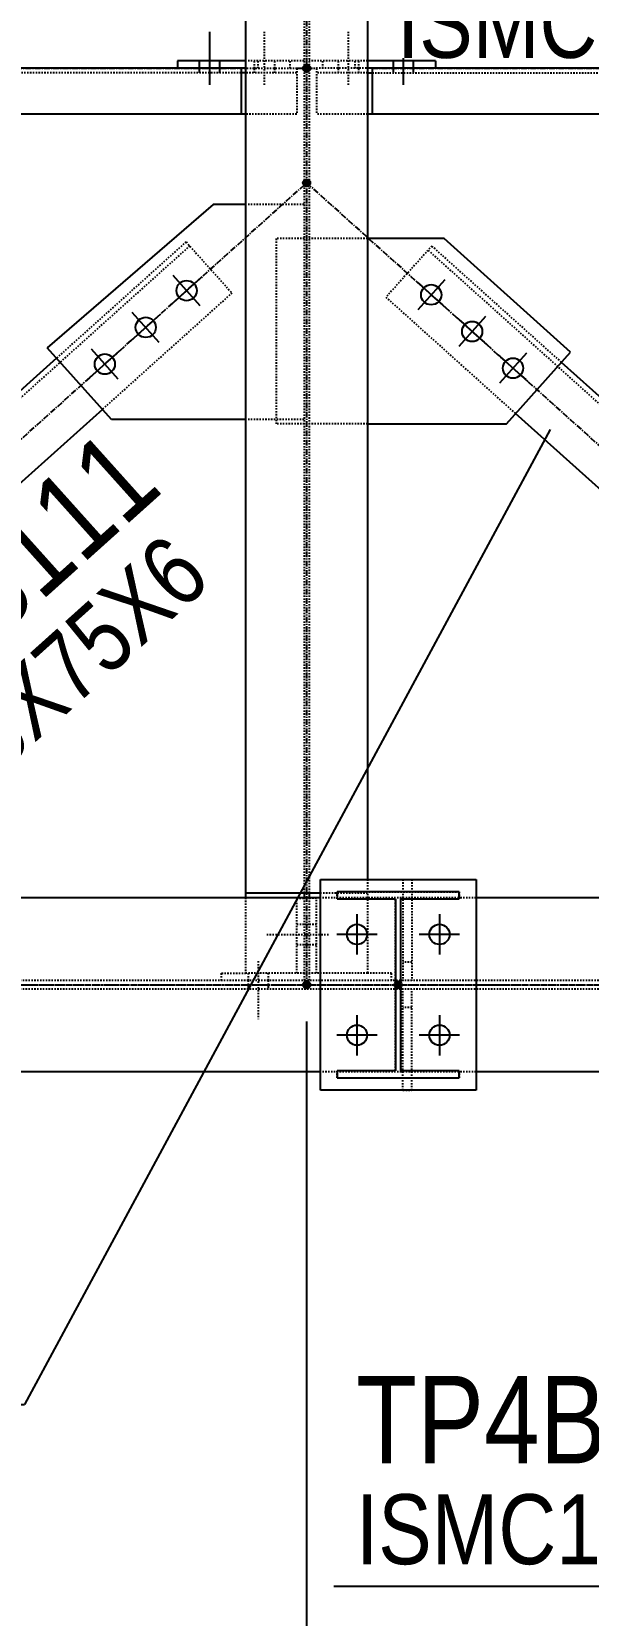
# Model space of a CAD drawing. Header units: millimetres. Extents: x 2102 to 21371, y 12217 to 26594.
# Drawn here: x 11632 to 12240, y 13633 to 15361 of the extents above; entities that cross this region are included whole.
import ezdxf

# ---------------------------------------------------------------- set-up
doc = ezdxf.new("R2010")
doc.units = ezdxf.units.MM
for name, pattern in [('CENTER', [12.7, 7.9375, -1.5875, 1.5875, -1.5875]), ('DXK_LINE_DOT2', [3.9198, 1.9599, -1.9599]), ('DXK_LINE_DOT5', [7.8785, 2.979, -0.9799, 0.9799, -0.9799, 0.9799, -0.9799])]:
    doc.linetypes.add(name, pattern=pattern)
for name, color, linetype in [('1', 7, 'Continuous'), ('2', 7, 'Continuous'), ('4', 7, 'Continuous'), ('6', 7, 'Continuous'), ('8', 7, 'Continuous')]:
    doc.layers.add(name, color=color, linetype=linetype)
doc.styles.add('Arial', font='arial.ttf', dxfattribs={"height": 0.2})
doc.styles.add('Arial Narrow', font='ARIALN.TTF', dxfattribs={"height": 0.2})

# ---------------------------------------------------------------- blocks, each defined once
blk = doc.blocks.new('GridLine-116860372-116905 - 114867')
at = {"layer": '2', "color": 7, "linetype": 'DXK_LINE_DOT5'}
blk.add_line((2535.4, 12570.8), (24512.1, 12570.8), dxfattribs=at)
blk = doc.blocks.new('Part-116860372-114923 - 114867')
at = {"layer": '1', "color": 6, "linetype": 'DXK_LINE_DOT2'}
for p, q in [((13931.8, 12689.6), (13719.3, 12689.6)), ((19818.1, 12576.7), (9958.1, 12576.7)), ((19818.1, 12565), (9958.1, 12565)), ((13931.8, 12452.1), (13719.3, 12452.1))]:
    blk.add_line(p, q, dxfattribs=at)
at = {"layer": '2', "color": 2, "linetype": 'Continuous'}
for p, q in [((13719.3, 12689.6), (12931.8, 12689.6)), ((14781.8, 12689.6), (13931.8, 12689.6)), ((13719.3, 12452.1), (12931.8, 12452.1)), ((14781.8, 12452.1), (13931.8, 12452.1))]:
    blk.add_line(p, q, dxfattribs=at)
at = {"layer": '4', "color": 4, "linetype": 'CENTER'}
blk.add_line((9575.6, 12570.8), (20200.6, 12570.8), dxfattribs=at)
blk = doc.blocks.new('Part-116860372-114925 - 114867')
at = {"layer": '4', "linetype": 'Continuous'}
blk.add_hatch(color=4, dxfattribs=at).paths.add_polyline_path([(13825.6, 12565.8, -1), (13825.6, 12575.8, -1)])
at = {"layer": '1', "color": 6, "linetype": 'DXK_LINE_DOT2'}
for p, q in [((13742.3, 12688.1), (13742.3, 12697.8)), ((13742.3, 12697.8), (13908.8, 12697.8)), ((13822, 12688.1), (13742.3, 12688.1)), ((13822, 12453.6), (13822, 12688.1)), ((13829.2, 12453.6), (13829.2, 12688.1)), ((13829.2, 12688.1), (13908.8, 12688.1)), ((13908.8, 12697.8), (13908.8, 12688.1)), ((13742.3, 12443.8), (13742.3, 12453.6)), ((13822, 12453.6), (13742.3, 12453.6)), ((13742.3, 12443.8), (13908.8, 12443.8)), ((13908.8, 12453.6), (13829.2, 12453.6)), ((13908.8, 12453.6), (13908.8, 12443.8))]:
    blk.add_line(p, q, dxfattribs=at)
at = {"layer": '2', "color": 2, "linetype": 'Continuous'}
for p, q in [((13742.3, 12697.8), (13742.3, 12697.8)), ((13908.8, 12697.8), (13742.3, 12697.8)), ((13742.3, 12697.8), (13742.3, 12688.1)), ((13742.3, 12688.1), (13742.3, 12688.1)), ((13742.3, 12688.1), (13822, 12688.1)), ((13822, 12688.1), (13822, 12688.1)), ((13822, 12688.1), (13822, 12453.6)), ((13829.2, 12688.1), (13829.2, 12688.1)), ((13829.2, 12453.6), (13829.2, 12688.1)), ((13829.2, 12688.1), (13908.8, 12688.1)), ((13908.8, 12697.8), (13908.8, 12697.8)), ((13908.8, 12688.1), (13908.8, 12697.8)), ((13908.8, 12688.1), (13908.8, 12688.1)), ((13742.3, 12453.6), (13742.3, 12453.6)), ((13822, 12453.6), (13742.3, 12453.6)), ((13742.3, 12453.6), (13742.3, 12443.8)), ((13742.3, 12443.8), (13742.3, 12443.8)), ((13742.3, 12443.8), (13908.8, 12443.8)), ((13822, 12453.6), (13822, 12453.6)), ((13829.2, 12453.6), (13829.2, 12453.6)), ((13908.8, 12453.6), (13829.2, 12453.6)), ((13908.8, 12453.6), (13908.8, 12453.6)), ((13908.8, 12443.8), (13908.8, 12453.6)), ((13908.8, 12443.8), (13908.8, 12443.8))]:
    blk.add_line(p, q, dxfattribs=at)
at = {"layer": '4', "color": 4, "linetype": 'CENTER'}
blk.add_line((13825.6, 12570.8), (13825.6, 12570.8), dxfattribs=at)
at = {"layer": '4', "color": 4, "linetype": 'Continuous'}
blk.add_circle((13825.6, 12570.8), 5, dxfattribs=at)
blk = doc.blocks.new('Part-116860372-114993 - 114867')
at = {"layer": '4', "linetype": 'Continuous'}
blk.add_hatch(color=4, dxfattribs=at).paths.add_polyline_path([(13700.6, 12565.8, -1), (13700.6, 12575.8, -1)])
at = {"layer": '1', "color": 6, "linetype": 'DXK_LINE_DOT2'}
for p, q in [((13697, 15171.5), (13697, 12695.8)), ((13704.1, 15171.5), (13704.1, 12695.8)), ((13783.8, 12714.6), (13783.8, 12586.7)), ((13617.3, 12689.6), (13617.3, 12586.7)), ((13697, 12689.6), (13697, 12586.7)), ((13704.1, 12689.6), (13704.1, 12586.7)), ((13783.8, 12695.8), (13719.3, 12695.8)), ((13783.8, 12586.7), (13617.3, 12586.7))]:
    blk.add_line(p, q, dxfattribs=at)
at = {"layer": '2', "color": 2, "linetype": 'Continuous'}
for p, q in [((13617.3, 15177.7), (13617.3, 12689.6)), ((13783.8, 15177.7), (13783.8, 12714.6)), ((13719.3, 12695.8), (13617.3, 12695.8)), ((13697, 12695.8), (13697, 12689.6)), ((13704.1, 12695.8), (13704.1, 12689.6))]:
    blk.add_line(p, q, dxfattribs=at)
at = {"layer": '4', "color": 4, "linetype": 'CENTER'}
blk.add_line((13700.6, 15320.8), (13700.6, 12570.8), dxfattribs=at)
at = {"layer": '4', "color": 4, "linetype": 'Continuous'}
blk.add_circle((13700.6, 12570.8), 5, dxfattribs=at)
blk = doc.blocks.new('Part-116860372-115021 - 114867')
at = {"layer": '4', "linetype": 'Continuous'}
for points in [[(12325.6, 13815.8, -1), (12325.6, 13825.8, -1)], [(13700.6, 13815.8, -1), (13700.6, 13825.8, -1)]]:
    blk.add_hatch(color=4, dxfattribs=at).paths.add_polyline_path(points)
at = {"layer": '1', "color": 6, "linetype": 'DXK_LINE_DOT2'}
for p, q in [((12339.1, 13820.8), (12339.1, 13758.3)), ((12415.1, 13820.8), (12339.1, 13820.8)), ((12408.8, 13814.6), (12339.1, 13814.6)), ((13611.1, 13814.6), (12415.1, 13814.6)), ((13611.1, 13820.8), (13687, 13820.8)), ((13687, 13814.6), (13617.3, 13814.6)), ((13687, 13820.8), (13687, 13758.3)), ((12408.8, 13758.3), (12339.1, 13758.3)), ((13687, 13758.3), (13617.3, 13758.3))]:
    blk.add_line(p, q, dxfattribs=at)
at = {"layer": '2', "color": 2, "linetype": 'Continuous'}
for p, q in [((12415.1, 13814.6), (12408.8, 13814.6)), ((13611.1, 13820.8), (12415.1, 13820.8)), ((12415.1, 13758.3), (12415.1, 13820.8)), ((13611.1, 13820.8), (13611.1, 13758.3)), ((13617.3, 13814.6), (13611.1, 13814.6)), ((13617.3, 13758.3), (12408.8, 13758.3))]:
    blk.add_line(p, q, dxfattribs=at)
at = {"layer": '4', "color": 4, "linetype": 'CENTER'}
for p, q in [((12325.6, 13820.8), (12339.1, 13820.8)), ((12415.1, 13820.8), (13611.1, 13820.8)), ((13687, 13820.8), (13700.6, 13820.8))]:
    blk.add_line(p, q, dxfattribs=at)
at = {"layer": '4', "color": 4, "linetype": 'Continuous'}
for centre in [(12325.6, 13820.8), (13700.6, 13820.8)]:
    blk.add_circle(centre, 5, dxfattribs=at)
blk = doc.blocks.new('Part-116860372-115022 - 114867')
at = {"layer": '4', "linetype": 'Continuous'}
for points in [[(13700.6, 13815.8, -1), (13700.6, 13825.8, -1)], [(15075.6, 13815.8, -1), (15075.6, 13825.8, -1)]]:
    blk.add_hatch(color=4, dxfattribs=at).paths.add_polyline_path(points)
at = {"layer": '1', "color": 6, "linetype": 'DXK_LINE_DOT2'}
for p, q in [((13714.1, 13820.8), (13714.1, 13758.3)), ((13790.1, 13820.8), (13714.1, 13820.8)), ((13783.8, 13814.6), (13714.1, 13814.6)), ((13790.1, 13814.6), (14986.1, 13814.6)), ((14775.6, 13820.8), (14613.1, 13820.8)), ((15062, 13820.8), (14986.1, 13820.8)), ((15062, 13814.6), (14992.3, 13814.6)), ((15062, 13758.3), (15062, 13820.8)), ((13783.8, 13758.3), (13714.1, 13758.3)), ((14775.6, 13758.3), (14613.1, 13758.3)), ((15062, 13758.3), (14986.1, 13758.3))]:
    blk.add_line(p, q, dxfattribs=at)
at = {"layer": '2', "color": 2, "linetype": 'Continuous'}
for p, q in [((13783.8, 13814.6), (13790.1, 13814.6)), ((14613.1, 13820.8), (13790.1, 13820.8)), ((13790.1, 13820.8), (13790.1, 13758.3)), ((14986.1, 13820.8), (14775.6, 13820.8)), ((14986.1, 13820.8), (14986.1, 13758.3)), ((14992.3, 13814.6), (14986.1, 13814.6)), ((14613.1, 13758.3), (13783.8, 13758.3)), ((14992.3, 13758.3), (14775.6, 13758.3))]:
    blk.add_line(p, q, dxfattribs=at)
at = {"layer": '4', "color": 4, "linetype": 'CENTER'}
for p, q in [((13700.6, 13820.8), (13714.1, 13820.8)), ((13790.1, 13820.8), (14613.1, 13820.8)), ((14775.6, 13820.8), (14986.1, 13820.8)), ((15062, 13820.8), (15075.6, 13820.8))]:
    blk.add_line(p, q, dxfattribs=at)
at = {"layer": '4', "color": 4, "linetype": 'Continuous'}
for centre in [(13700.6, 13820.8), (15075.6, 13820.8)]:
    blk.add_circle(centre, 5, dxfattribs=at)
blk = doc.blocks.new('Part-116860372-115068 - 114867')
at = {"layer": '4', "linetype": 'Continuous'}
for points in [[(13700.6, 13659.6, -1), (13700.6, 13669.6, -1)], [(12481.8, 12565.8, -1), (12481.8, 12575.8, -1)]]:
    blk.add_hatch(color=4, dxfattribs=at).paths.add_polyline_path(points)
at = {"layer": '1', "color": 6, "linetype": 'DXK_LINE_DOT2'}
for p, q in [((13541, 13578.5), (12642.9, 12772.5)), ((13536, 13584), (13359.2, 13425.4)), ((13536, 13584), (13598.6, 13514.3)), ((13598.6, 13514.3), (13421.8, 13355.6)), ((12637.9, 12778.1), (12814.7, 12936.7)), ((12877.3, 12867), (12700.5, 12708.3)), ((12700.5, 12708.3), (12637.9, 12778.1))]:
    blk.add_line(p, q, dxfattribs=at)
at = {"layer": '2', "color": 2, "linetype": 'Continuous'}
for p, q in [((13359.2, 13425.4), (12814.7, 12936.7)), ((13421.8, 13355.6), (12877.3, 12867))]:
    blk.add_line(p, q, dxfattribs=at)
at = {"layer": '4', "color": 4, "linetype": 'CENTER'}
blk.add_line((12481.8, 12570.8), (13700.6, 13664.6), dxfattribs=at)
at = {"layer": '4', "color": 4, "linetype": 'Continuous'}
for centre in [(13700.6, 13664.6), (12481.8, 12570.8)]:
    blk.add_circle(centre, 5, dxfattribs=at)
blk = doc.blocks.new('Part-116860372-115069 - 114867')
at = {"layer": '4', "linetype": 'Continuous'}
for points in [[(13700.6, 13659.6, -1), (13700.6, 13669.6, -1)], [(14919.3, 12565.8, -1), (14919.3, 12575.8, -1)]]:
    blk.add_hatch(color=4, dxfattribs=at).paths.add_polyline_path(points)
at = {"layer": '1', "color": 6, "linetype": 'DXK_LINE_DOT2'}
for p, q in [((13871.4, 13578.4), (13808.8, 13508.7)), ((14758.2, 12772.5), (13866.4, 13572.8)), ((13871.4, 13578.4), (14048.2, 13419.8)), ((13985.6, 13350), (13808.8, 13508.7)), ((14763.2, 12778.1), (14586.5, 12936.7)), ((14700.6, 12708.3), (14523.8, 12867)), ((14763.2, 12778.1), (14700.6, 12708.3))]:
    blk.add_line(p, q, dxfattribs=at)
at = {"layer": '2', "color": 2, "linetype": 'Continuous'}
for p, q in [((14586.5, 12936.7), (14048.2, 13419.8)), ((14523.8, 12867), (13985.6, 13350))]:
    blk.add_line(p, q, dxfattribs=at)
at = {"layer": '4', "color": 4, "linetype": 'CENTER'}
blk.add_line((13700.6, 13664.6), (14919.3, 12570.8), dxfattribs=at)
at = {"layer": '4', "color": 4, "linetype": 'Continuous'}
for centre in [(13700.6, 13664.6), (14919.3, 12570.8)]:
    blk.add_circle(centre, 5, dxfattribs=at)
blk = doc.blocks.new('Part-116860372-115223 - 114867')
at = {"layer": '1', "color": 6, "linetype": 'DXK_LINE_DOT2'}
for p, q in [((13714.1, 12689.2), (13704.1, 12689.2)), ((13714.1, 12586.7), (13714.1, 12689.2)), ((13704.1, 12586.7), (13704.1, 12576.7)), ((13816.6, 12586.7), (13783.8, 12586.7)), ((13816.6, 12576.7), (13816.6, 12586.7))]:
    blk.add_line(p, q, dxfattribs=at)
blk = doc.blocks.new('Part-116860372-115222 - 114867')
at = {"layer": '1', "color": 6, "linetype": 'DXK_LINE_DOT2'}
for p, q in [((13687, 12586.7), (13687, 12689.2)), ((13687, 12689.2), (13697, 12689.2)), ((13584.5, 12576.7), (13584.5, 12586.7)), ((13584.5, 12586.7), (13617.3, 12586.7)), ((13697, 12586.7), (13697, 12576.7))]:
    blk.add_line(p, q, dxfattribs=at)
blk = doc.blocks.new('Bolt-116860372-115224 - 114867')
at = {"layer": '1', "color": 1, "linetype": 'DXK_LINE_DOT2'}
for p, q in [((13730.4, 12639.2), (13645.4, 12639.2)), ((13697, 12653), (13687, 12653)), ((13704.1, 12653), (13697, 12653)), ((13714.1, 12653), (13704.1, 12653)), ((13697, 12625.5), (13687, 12625.5)), ((13704.1, 12625.5), (13697, 12625.5)), ((13714.1, 12625.5), (13704.1, 12625.5))]:
    blk.add_line(p, q, dxfattribs=at)
blk = doc.blocks.new('Part-116860372-150366 - 114867')
at = {"layer": '1', "color": 6, "linetype": 'DXK_LINE_DOT2'}
for p, q in [((13831.8, 12427.1), (13831.8, 12565)), ((13844.3, 12427.1), (13844.3, 12565)), ((13844.3, 12540), (13831.8, 12540)), ((13831.8, 12427.1), (13844.3, 12427.1))]:
    blk.add_line(p, q, dxfattribs=at)
blk = doc.blocks.new('Part-116860372-116130 - 114867')
at = {"layer": '1', "color": 6, "linetype": 'DXK_LINE_DOT2'}
for p, q in [((13658.8, 13588.5), (13658.8, 13336.1)), ((13783.8, 13588.5), (13658.8, 13588.5)), ((13783.8, 13336.1), (13658.8, 13336.1))]:
    blk.add_line(p, q, dxfattribs=at)
at = {"layer": '2', "color": 2, "linetype": 'Continuous'}
for p, q in [((13888.2, 13588.5), (13783.8, 13588.5)), ((14060.7, 13433.8), (13888.2, 13588.5)), ((13973.1, 13336.1), (14060.7, 13433.8)), ((13783.8, 13336.1), (13973.1, 13336.1))]:
    blk.add_line(p, q, dxfattribs=at)
blk = doc.blocks.new('Bolt-116860372-115283 - 114867')
at = {"layer": '1', "color": 1, "linetype": 'DXK_LINE_DOT2'}
for p, q in [((13634.5, 12603), (13634.5, 12524.2)), ((13620.8, 12586.7), (13620.8, 12576.7)), ((13620.8, 12576.7), (13620.8, 12565)), ((13648.3, 12586.7), (13648.3, 12576.7)), ((13648.3, 12576.7), (13648.3, 12565))]:
    blk.add_line(p, q, dxfattribs=at)
blk = doc.blocks.new('Part-116860372-115647 - 114867')
at = {"layer": '1', "color": 6, "linetype": 'DXK_LINE_DOT2'}
for p, q in [((13783.8, 13830.8), (13704.1, 13830.8)), ((13722.9, 13820.8), (13722.9, 13830.8)), ((13766.6, 13820.8), (13766.6, 13830.8))]:
    blk.add_line(p, q, dxfattribs=at)
at = {"layer": '2', "color": 2, "linetype": 'Continuous'}
for p, q in [((13876.6, 13830.8), (13783.8, 13830.8)), ((13876.6, 13830.8), (13876.6, 13820.8)), ((13790.1, 13820.8), (13783.8, 13820.8))]:
    blk.add_line(p, q, dxfattribs=at)
blk = doc.blocks.new('Part-116860372-115648 - 114867')
at = {"layer": '1', "color": 6, "linetype": 'DXK_LINE_DOT2'}
for p, q in [((13697, 13830.8), (13617.3, 13830.8)), ((13634.5, 13820.8), (13634.5, 13830.8)), ((13678.3, 13820.8), (13678.3, 13830.8))]:
    blk.add_line(p, q, dxfattribs=at)
at = {"layer": '2', "color": 2, "linetype": 'Continuous'}
for p, q in [((13617.3, 13830.8), (13524.5, 13830.8)), ((13524.5, 13830.8), (13524.5, 13820.8)), ((13617.3, 13820.8), (13611.1, 13820.8))]:
    blk.add_line(p, q, dxfattribs=at)
blk = doc.blocks.new('Bolt-116860372-115649 - 114867')
at = {"layer": '1', "color": 1, "linetype": 'DXK_LINE_DOT2'}
for p, q in [((13643.3, 13798.3), (13643.3, 13870.8)), ((13629.5, 13820.8), (13629.5, 13830.8)), ((13657, 13820.8), (13657, 13830.8)), ((13629.5, 13814.6), (13629.5, 13820.8)), ((13657, 13814.6), (13657, 13820.8))]:
    blk.add_line(p, q, dxfattribs=at)
at = {"layer": '2', "color": 1, "linetype": 'Continuous'}
for p, q in [((13568.3, 13798.3), (13568.3, 13870.8)), ((13554.5, 13820.8), (13554.5, 13830.8)), ((13582, 13820.8), (13582, 13830.8)), ((13554.5, 13814.6), (13554.5, 13820.8)), ((13582, 13814.6), (13582, 13820.8))]:
    blk.add_line(p, q, dxfattribs=at)
blk = doc.blocks.new('Bolt-116860372-115650 - 114867')
at = {"layer": '1', "color": 1, "linetype": 'DXK_LINE_DOT2'}
for p, q in [((13757.9, 13798.3), (13757.9, 13870.8)), ((13744.1, 13820.8), (13744.1, 13830.8)), ((13771.6, 13820.8), (13771.6, 13830.8)), ((13744.1, 13814.6), (13744.1, 13820.8)), ((13771.6, 13814.6), (13771.6, 13820.8))]:
    blk.add_line(p, q, dxfattribs=at)
at = {"layer": '2', "color": 1, "linetype": 'Continuous'}
for p, q in [((13832.9, 13798.3), (13832.9, 13870.8)), ((13819.1, 13820.8), (13819.1, 13830.8)), ((13846.6, 13820.8), (13846.6, 13830.8)), ((13819.1, 13814.6), (13819.1, 13820.8)), ((13846.6, 13814.6), (13846.6, 13820.8))]:
    blk.add_line(p, q, dxfattribs=at)
blk = doc.blocks.new('Part-116860372-116127 - 114867')
at = {"layer": '1', "color": 6, "linetype": 'DXK_LINE_DOT2'}
for p, q in [((13697, 13635.2), (13617.3, 13635.2)), ((13697, 13341.7), (13617.3, 13341.7))]:
    blk.add_line(p, q, dxfattribs=at)
at = {"layer": '2', "color": 2, "linetype": 'Continuous'}
for p, q in [((13573.2, 13635.2), (13346.7, 13439.4)), ((13617.3, 13635.2), (13573.2, 13635.2)), ((13434.3, 13341.7), (13346.7, 13439.4)), ((13617.3, 13341.7), (13434.3, 13341.7))]:
    blk.add_line(p, q, dxfattribs=at)
blk = doc.blocks.new('Bolt-116860372-116128 - 114867')
at = {"layer": '2', "color": 1, "linetype": 'Continuous'}
for p, q in [((13516.3, 13499.2), (13557.3, 13536)), ((13555.2, 13497.1), (13518.4, 13538.1)), ((13460.5, 13449.1), (13501.4, 13485.9)), ((13499.3, 13447), (13462.6, 13488)), ((13404.7, 13399), (13445.6, 13435.8)), ((13443.5, 13397), (13406.8, 13437.9))]:
    blk.add_line(p, q, dxfattribs=at)
for centre in [(13536.8, 13517.6), (13481, 13467.5), (13425.2, 13417.4)]:
    blk.add_circle(centre, 13.8, dxfattribs=at)
blk = doc.blocks.new('Bolt-116860372-116131 - 114867')
at = {"layer": '2', "color": 1, "linetype": 'Continuous'}
for p, q in [((13891.1, 13493.6), (13850.1, 13530.4)), ((13889, 13532.5), (13852.2, 13491.5)), ((13946.9, 13443.5), (13906, 13480.3)), ((13944.8, 13482.4), (13908.1, 13441.4)), ((14002.7, 13393.4), (13961.8, 13430.2)), ((14000.6, 13432.3), (13963.9, 13391.3))]:
    blk.add_line(p, q, dxfattribs=at)
for centre in [(13870.6, 13512), (13926.4, 13461.9), (13982.2, 13411.8)]:
    blk.add_circle(centre, 13.8, dxfattribs=at)
blk = doc.blocks.new('Part-116860372-150367 - 114867')
at = {"layer": '1', "color": 6, "linetype": 'DXK_LINE_DOT2'}
for p, q in [((13831.8, 12714.6), (13831.8, 12576.7)), ((13831.8, 12714.6), (13844.3, 12714.6)), ((13844.3, 12714.6), (13844.3, 12576.7)), ((13844.3, 12601.7), (13831.8, 12601.7))]:
    blk.add_line(p, q, dxfattribs=at)
blk = doc.blocks.new('Part-116860372-116866 - 114867')
at = {"layer": '2', "color": 2, "linetype": 'Continuous'}
for p, q in [((13719.3, 12714.6), (13931.8, 12714.6)), ((13719.3, 12427.1), (13719.3, 12714.6)), ((13931.8, 12714.6), (13931.8, 12427.1)), ((13931.8, 12427.1), (13719.3, 12427.1))]:
    blk.add_line(p, q, dxfattribs=at)
blk = doc.blocks.new('Bolt-116860372-116867 - 114867')
at = {"layer": '2', "color": 1, "linetype": 'Continuous'}
for p, q in [((13769.3, 12667.1), (13769.3, 12612.1)), ((13881.8, 12667.1), (13881.8, 12612.1)), ((13796.8, 12639.6), (13741.8, 12639.6)), ((13909.3, 12639.6), (13854.3, 12639.6)), ((13769.3, 12529.6), (13769.3, 12474.6)), ((13881.8, 12529.6), (13881.8, 12474.6)), ((13796.8, 12502.1), (13741.8, 12502.1)), ((13909.3, 12502.1), (13854.3, 12502.1))]:
    blk.add_line(p, q, dxfattribs=at)
for centre in [(13769.3, 12639.6), (13881.8, 12639.6), (13769.3, 12502.1), (13881.8, 12502.1)]:
    blk.add_circle(centre, 13.8, dxfattribs=at)
blk = doc.blocks.new('StraightDimension-116860372-125382 - 114867')
at = {"layer": '6', "color": 3, "linetype": 'Continuous'}
for p, q in [((12325.6, 12520.8), (12325.6, 11044.4)), ((13700.6, 12520.8), (13700.6, 11044.4)), ((12355.6, 11194.4), (12295.6, 11134.4)), ((13670.6, 11134.4), (13730.6, 11194.4)), ((12325.6, 11164.4), (13700.6, 11164.4))]:
    blk.add_line(p, q, dxfattribs=at)
at = {"color": 0}
blk.add_wipeout([(13265.4, 11179.4), (13265.4, 11389.4), (12760.7, 11389.4), (12760.7, 11179.4)], dxfattribs=at).dxf.layer = '6'
at = {"layer": '6', "color": 7, "style": 'Arial'}
blk.add_text('1100', height=143.26, dxfattribs=at).set_placement((12790.7, 11209.4))
blk = doc.blocks.new('StraightDimension-116860372-125381 - 114867')
at = {"layer": '6', "color": 3, "linetype": 'Continuous'}
for p, q in [((13700.6, 12520.8), (13700.6, 11044.4)), ((14694.3, 12520.8), (14694.3, 11044.4)), ((13730.6, 11194.4), (13670.6, 11134.4)), ((14664.3, 11134.4), (14724.3, 11194.4)), ((13700.6, 11164.4), (14694.3, 11164.4))]:
    blk.add_line(p, q, dxfattribs=at)
at = {"color": 0}
blk.add_wipeout([(14394.2, 11179.4), (14394.2, 11389.4), (14000.7, 11389.4), (14000.7, 11179.4)], dxfattribs=at).dxf.layer = '6'
at = {"layer": '6', "color": 7, "style": 'Arial'}
blk.add_text('795', height=143.26, dxfattribs=at).set_placement((14030.7, 11209.4))
blk = doc.blocks.new('Mark-116860372-129841 - 114867')
at = {"layer": '8', "color": 7, "linetype": 'Continuous'}
for p in [(14033.1, 13328.1), (12593.3, 11998.3)]:
    blk.add_line(p, (13315.5, 11998.3), dxfattribs=at)
at = {"color": 0}
for points in [[(13285.5, 12165.8), (13285.5, 12290.8), (12623.3, 12290.8), (12623.3, 12165.8)], [(13250.6, 12028.3), (13250.6, 12128.3), (12623.3, 12128.3), (12623.3, 12028.3)]]:
    blk.add_wipeout(points, dxfattribs=at).dxf.layer = '8'
for points in [[(13285.5, 12165.8), (13285.5, 12290.8), (12623.3, 12290.8), (12623.3, 12165.8)], [(13250.6, 12028.3), (13250.6, 12128.3), (12623.3, 12128.3), (12623.3, 12028.3)]]:
    blk.add_wipeout(points, dxfattribs=at).dxf.layer = '8'
at = {"layer": '8', "color": 7, "style": 'Arial Narrow'}
for s, height, p in [('TP4PB137', 119.3, (12623.3, 12165.8)), ('ISA75X75X6', 95.44, (12623.3, 12028.3))]:
    blk.add_text(s, height=height, dxfattribs=at).set_placement(p)
blk = doc.blocks.new('Mark-116860372-129848 - 114867')
at = {"layer": '8', "color": 7, "linetype": 'Continuous'}
for p in [(14694.3, 13182), (13737.9, 11750.6)]:
    blk.add_line(p, (14483, 11750.6), dxfattribs=at)
at = {"color": 0}
for points in [[(14453, 11918.1), (14453, 12043.1), (13767.9, 12043.1), (13767.9, 11918.1)], [(14224.6, 11780.6), (14224.6, 11880.6), (13767.9, 11880.6), (13767.9, 11780.6)]]:
    blk.add_wipeout(points, dxfattribs=at).dxf.layer = '8'
for points in [[(14453, 11918.1), (14453, 12043.1), (13767.9, 12043.1), (13767.9, 11918.1)], [(14224.6, 11780.6), (14224.6, 11880.6), (13767.9, 11880.6), (13767.9, 11780.6)]]:
    blk.add_wipeout(points, dxfattribs=at).dxf.layer = '8'
at = {"layer": '8', "color": 7, "style": 'Arial Narrow'}
for s, height, p in [('TP4BM146', 119.3, (13767.9, 11918.1)), ('ISMC100', 95.44, (13767.9, 11780.6))]:
    blk.add_text(s, height=height, dxfattribs=at).set_placement(p)
blk = doc.blocks.new('Mark-116860372-129788 - 114867')
at = {"color": 0}
for points in [[(14509, 13972.6), (14509, 14097.6), (13823.9, 14097.6), (13823.9, 13972.6)], [(14280.7, 13835.1), (14280.7, 13935.1), (13823.9, 13935.1), (13823.9, 13835.1)]]:
    blk.add_wipeout(points, dxfattribs=at).dxf.layer = '8'
for points in [[(14509, 13972.6), (14509, 14097.6), (13823.9, 14097.6), (13823.9, 13972.6)], [(14280.7, 13835.1), (14280.7, 13935.1), (13823.9, 13935.1), (13823.9, 13835.1)]]:
    blk.add_wipeout(points, dxfattribs=at).dxf.layer = '8'
at = {"layer": '8', "color": 7, "style": 'Arial Narrow'}
for s, height, p in [('TP4BM142', 119.3, (13823.9, 13972.6)), ('ISMC100', 95.44, (13823.9, 13835.1))]:
    blk.add_text(s, height=height, dxfattribs=at).set_placement(p)
blk = doc.blocks.new('Mark-116860372-129838 - 114867')
at = {"color": 0}
blk.add_wipeout([(13507.9, 13245.9), (13424.4, 13338.9), (12931.6, 12896.6), (13015.1, 12803.5)], dxfattribs=at).dxf.layer = '8'
blk.add_wipeout([(13507.9, 13245.9), (13424.4, 13338.9), (12931.6, 12896.6), (13015.1, 12803.5)], dxfattribs=at).dxf.layer = '8'
blk.add_wipeout([(13573.8, 13120.2), (13507, 13194.6), (13040.1, 12775.6), (13106.9, 12701.2)], dxfattribs=at).dxf.layer = '8'
blk.add_wipeout([(13573.8, 13120.2), (13507, 13194.6), (13040.1, 12775.6), (13106.9, 12701.2)], dxfattribs=at).dxf.layer = '8'
at = {"layer": '8', "color": 7, "style": 'Arial Narrow'}
for s, height, p in [('TP4PB111', 119.3, (13015.1, 12803.5)), ('ISA75X75X6', 95.44, (13106.9, 12701.2))]:
    blk.add_text(s, height=height, rotation=41.9061, dxfattribs=at).set_placement(p)

msp = doc.modelspace()

# ---------------------------------------------------------------- block references
at = {"xscale": 0.8, "yscale": 0.8, "zscale": 0.8}
for name in ['Part-116860372-114993 - 114867', 'Bolt-116860372-115649 - 114867', 'Bolt-116860372-115650 - 114867', 'Part-116860372-115648 - 114867', 'Part-116860372-115647 - 114867', 'Part-116860372-115021 - 114867', 'Part-116860372-115022 - 114867', 'Part-116860372-115068 - 114867', 'Part-116860372-115069 - 114867', 'Part-116860372-116127 - 114867', 'Part-116860372-116130 - 114867', 'Bolt-116860372-116128 - 114867', 'Bolt-116860372-116131 - 114867', 'Part-116860372-116866 - 114867', 'Part-116860372-150367 - 114867', 'GridLine-116860372-116905 - 114867', 'Part-116860372-114923 - 114867', 'Part-116860372-115222 - 114867', 'Part-116860372-115223 - 114867', 'Part-116860372-114925 - 114867', 'Bolt-116860372-116867 - 114867', 'Bolt-116860372-115224 - 114867', 'Bolt-116860372-115283 - 114867', 'Part-116860372-150366 - 114867']:
    msp.add_blockref(name, (971.5, 4264.2), dxfattribs=at)

# ---------------------------------------------------------------- next in the draw order: block references
for name in ['Mark-116860372-129788 - 114867', 'StraightDimension-116860372-125382 - 114867']:
    msp.add_blockref(name, (971.5, 4264.2), dxfattribs=at)

# ---------------------------------------------------------------- next in the draw order: block references
msp.add_blockref('StraightDimension-116860372-125381 - 114867', (971.5, 4264.2), dxfattribs=at)

# ---------------------------------------------------------------- next in the draw order: block references
msp.add_blockref('Mark-116860372-129841 - 114867', (971.5, 4264.2), dxfattribs=at)

# ---------------------------------------------------------------- next in the draw order: block references
for name in ['Mark-116860372-129838 - 114867', 'Mark-116860372-129848 - 114867']:
    msp.add_blockref(name, (971.5, 4264.2), dxfattribs=at)

doc.saveas('drawing.dxf')
